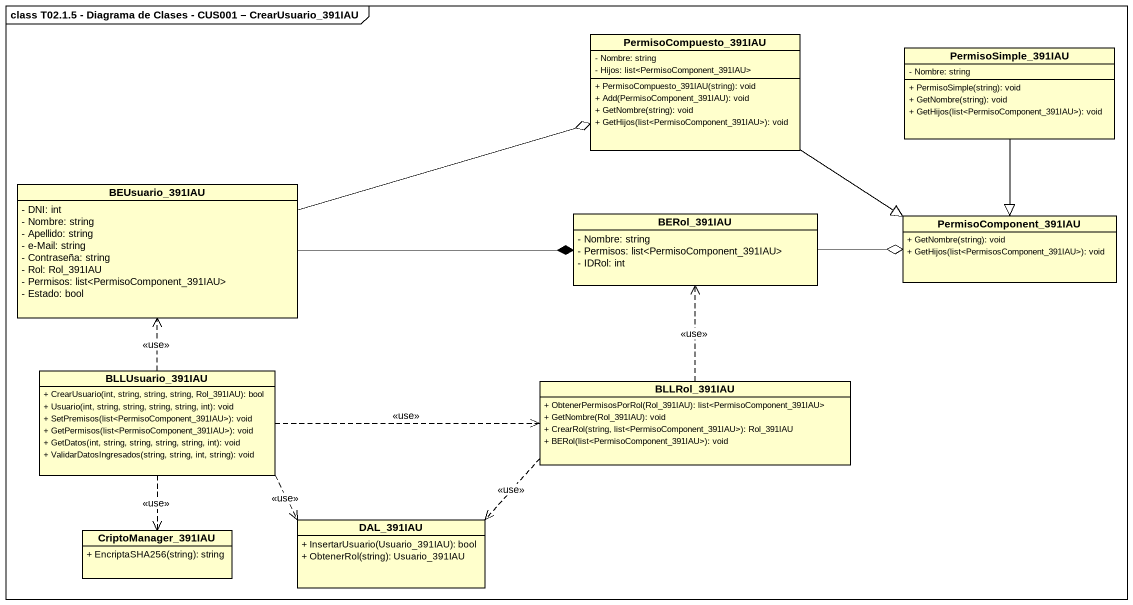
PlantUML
@startuml
mainframe class T02.1.5 - Diagrama de Clases - CUS001 – CrearUsuario_391IAU
hide circle
hide empty members
skinparam classAttributeIconSize 0
class PermisoCompuesto_391IAU {
  - Nombre: string
  - Hijos: list<PermisoComponent_391IAU>
  + PermisoCompuesto_391IAU(string): void
  + Add(PermisoComponent_391IAU): void
  + GetNombre(string): void
  + GetHijos(list<PermisoComponent_391IAU>): void
}
class PermisoSimple_391IAU {
  - Nombre: string
  + PermisoSimple(string): void
  + GetNombre(string): void
  + GetHijos(list<PermisoComponent_391IAU>): void
}
class BEUsuario_391IAU {
  - DNI: int
  - Nombre: string
  - Apellido: string
  - e-Mail: string
  - Contraseña: string
  - Rol: Rol_391IAU
  - Permisos: list<PermisoComponent_391IAU>
  - Estado: bool
}
class BERol_391IAU {
  - Nombre: string
  - Permisos: list<PermisoComponent_391IAU>
  - IDRol: int
}
class PermisoComponent_391IAU {
  + GetNombre(string): void
  + GetHijos(list<PermisosComponent_391IAU>): void
}
class BLLUsuario_391IAU {
  + CrearUsuario(int, string, string, string, Rol_391IAU): bool
  + Usuario(int, string, string, string, string, int): void
  + SetPremisos(list<PermisoComponent_391IAU>): void
  + GetPermisos(list<PermisoComponent_391IAU>): void
  + GetDatos(int, string, string, string, string, int): void
  + ValidarDatosIngresados(string, string, int, string): void
}
class BLLRol_391IAU {
  + ObtenerPermisosPorRol(Rol_391IAU): list<PermisoComponent_391IAU>
  + GetNombre(Rol_391IAU): void
  + CrearRol(string, list<PermisoComponent_391IAU>): Rol_391IAU
  + BERol(list<PermisoComponent_391IAU>): void
}
class CriptoManager_391IAU {
  + EncriptaSHA256(string): string
}
class DAL_391IAU {
  + InsertarUsuario(Usuario_391IAU): bool
  + ObtenerRol(string): Usuario_391IAU
}
PermisoCompuesto_391IAU -right-|> PermisoComponent_391IAU
PermisoSimple_391IAU --|> PermisoComponent_391IAU
BEUsuario_391IAU -right-o PermisoCompuesto_391IAU
BEUsuario_391IAU -right-* BERol_391IAU
BERol_391IAU -right-o PermisoComponent_391IAU
BLLUsuario_391IAU .up.> BEUsuario_391IAU : <<use>>
BLLUsuario_391IAU .right.> BLLRol_391IAU : <<use>>
BLLUsuario_391IAU ..> CriptoManager_391IAU : <<use>>
BLLUsuario_391IAU .right.> DAL_391IAU : <<use>>
BLLRol_391IAU .up.> BERol_391IAU : <<use>>
BLLRol_391IAU .left.> DAL_391IAU : <<use>>
@enduml
